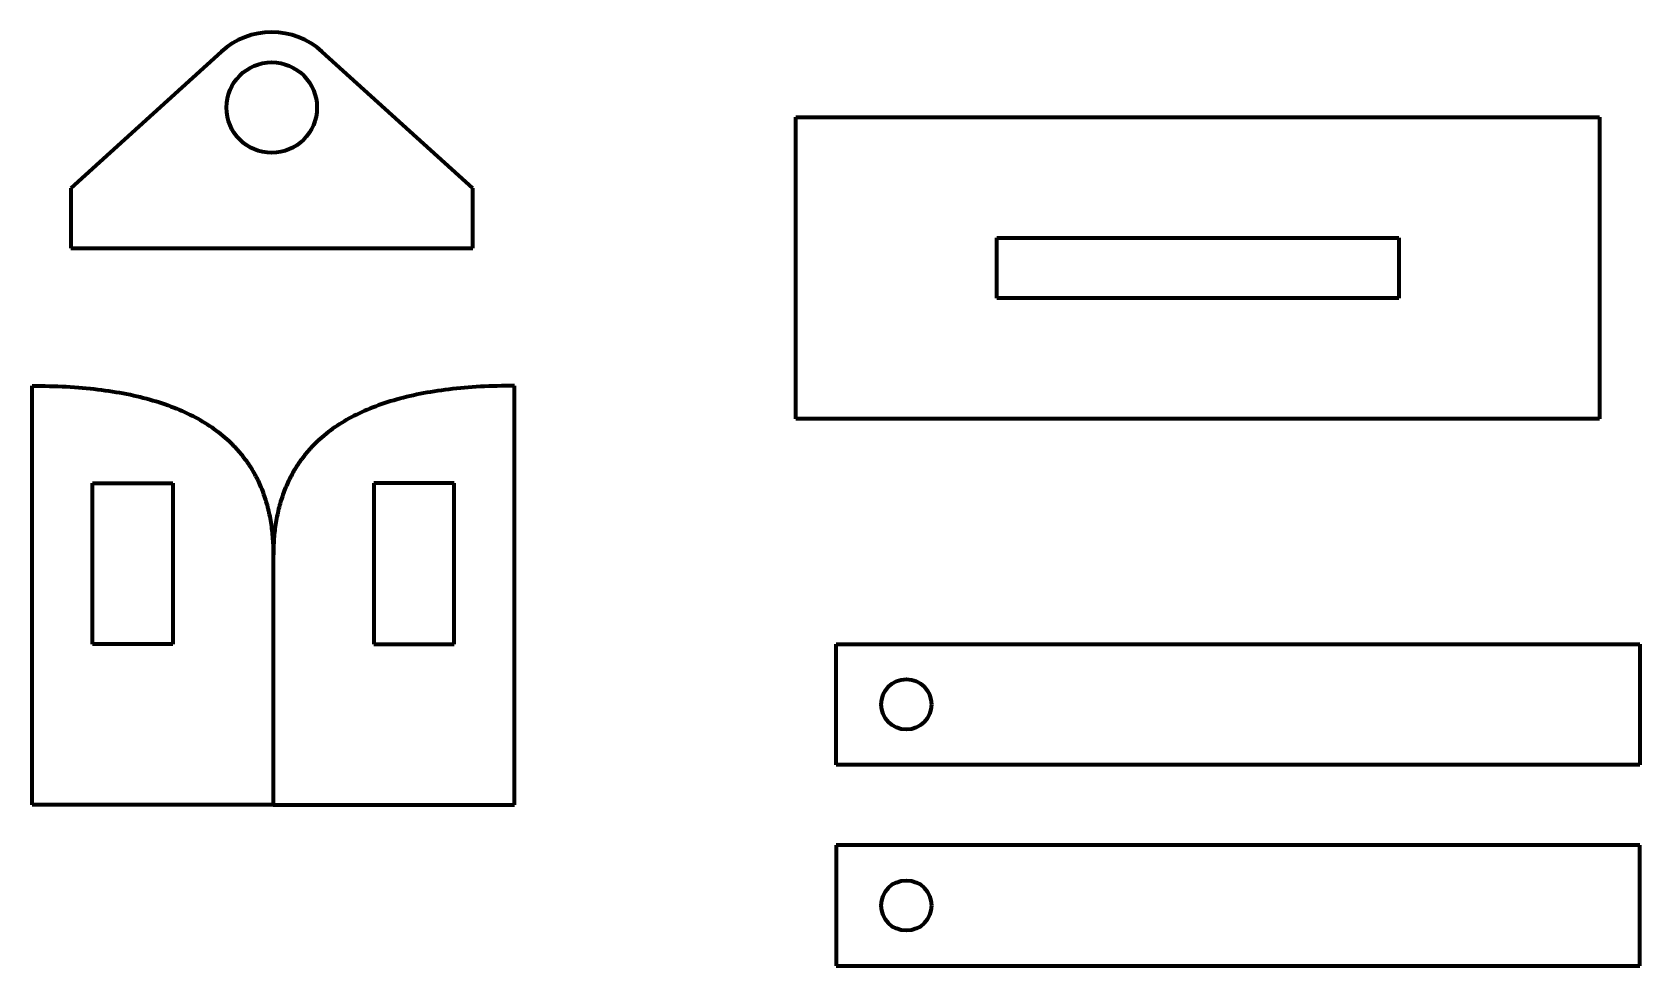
# Model space of a CAD drawing. Header units: millimetres. Extents: x -12 to 68, y -8 to 38.4.
import ezdxf

# ---------------------------------------------------------------- set-up
doc = ezdxf.new("R2010")
doc.units = ezdxf.units.MM
doc.layers.add('1', color=7, linetype='Continuous', true_color=0xffffff)

msp = doc.modelspace()

# ---------------------------------------------------------------- linework, layer by layer
at = {"layer": '1', "color": 163, "linetype": 'Continuous', "lineweight": 70}
for p, q in [((-2.597, 37.461), (-10.079, 30.682)), ((9.921, 30.682), (2.439, 37.461)), ((26, 19.205), (26, 34.205)), ((26, 34.205), (66, 34.205)), ((66, 34.205), (66, 19.205)), ((-10.079, 30.682), (-10.079, 27.682)), ((9.921, 27.682), (9.921, 30.682)), ((36, 25.205), (36, 28.205)), ((36, 28.205), (56, 28.205)), ((56, 28.205), (56, 25.205)), ((-10.079, 27.682), (9.921, 27.682)), ((56, 25.205), (36, 25.205)), ((-12, 0), (-12, 20.849)), ((12, 0), (12, 20.849)), ((66, 19.205), (26, 19.205)), ((-9, 16), (-5, 16)), ((-9, 8), (-9, 16)), ((-5, 16), (-5, 8)), ((5, 16), (5, 8)), ((9, 16), (5, 16)), ((9, 8), (9, 16)), ((0, 12.395), (0, 0)), ((0, 12.395), (0, 0)), ((-5, 8), (-9, 8)), ((5, 8), (9, 8)), ((28, 8), (68, 8)), ((28, 2), (28, 8)), ((68, 8), (68, 2)), ((68, 2), (28, 2)), ((0, 0), (-12, 0)), ((0, 0), (12, 0)), ((28, -2), (28, -8)), ((68, -2), (28, -2)), ((68, -8), (68, -2)), ((28, -8), (68, -8))]:
    msp.add_line(p, q, dxfattribs=at)
for centre, radius in [((-0.079, 34.682), 2.25), ((31.5, 5), 1.25), ((31.5, -5), 1.25)]:
    msp.add_circle(centre, radius, dxfattribs=at)
msp.add_arc((-0.079, 34.682), 3.75, 47.82263, 132.17737, dxfattribs=at)
for points in [[(-12, 20.849), (0, 20.849), (0, 12.395)], [(12, 20.849), (0, 20.849), (0, 12.395)]]:
    msp.add_open_spline(points, degree=2, dxfattribs=at)

doc.saveas('drawing.dxf')
